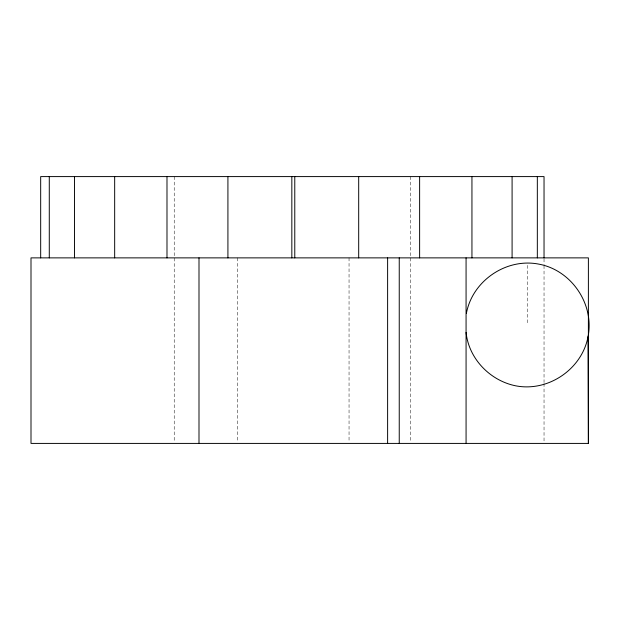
<?xml version="1.0" encoding="UTF-8"?>
<svg xmlns="http://www.w3.org/2000/svg" width="620" height="620" viewBox="0 0 620 620"><rect width="100%" height="100%" fill="white"/><g stroke="black" fill="none" stroke-linecap="round" stroke-linejoin="round"><path stroke-width="0.46" stroke-dasharray="3.1 2.33" d="M544.034 258.842L544.034 264.639M544.034 265.608L544.034 382.532M544.034 383.501L544.034 442.447M527.225 265.383L527.225 324.965M410.494 176.592L410.494 442.447M349.045 257.874L349.045 442.447M237.569 257.874L237.569 442.447M174.22 176.592L174.22 442.447"/><path stroke-width="0.93" d="M466.07 257.874L466.07 443.409M588.388 443.409L588.388 257.874L31 257.874L31 443.409L588.388 443.409L588.047 336.668C594.51 304.156 571.516 270.204 538.927 264.151C506.416 257.688 472.471 280.682 466.411 313.271M588.047 336.668C581.986 369.257 548.041 392.251 515.53 385.787C489.939 380.579 468.72 358.616 466.07 332.397M544.034 257.874L544.034 176.592L40.68 176.592L40.68 257.874M537.331 176.592L537.331 257.874M512.089 176.592L512.089 257.874M471.944 176.592L471.944 257.874M419.624 176.592L419.624 257.874M399.241 257.874L399.241 443.409M387.616 257.874L387.616 443.409M358.693 176.592L358.693 257.874M294.779 176.592L294.779 257.874M291.834 176.592L291.834 257.874M227.92 176.592L227.92 257.874M198.997 257.874L198.997 443.409M166.989 176.592L166.989 257.874M114.669 176.592L114.669 257.874M74.524 176.592L74.524 257.874M49.282 176.592L49.282 257.874"/></g></svg>
